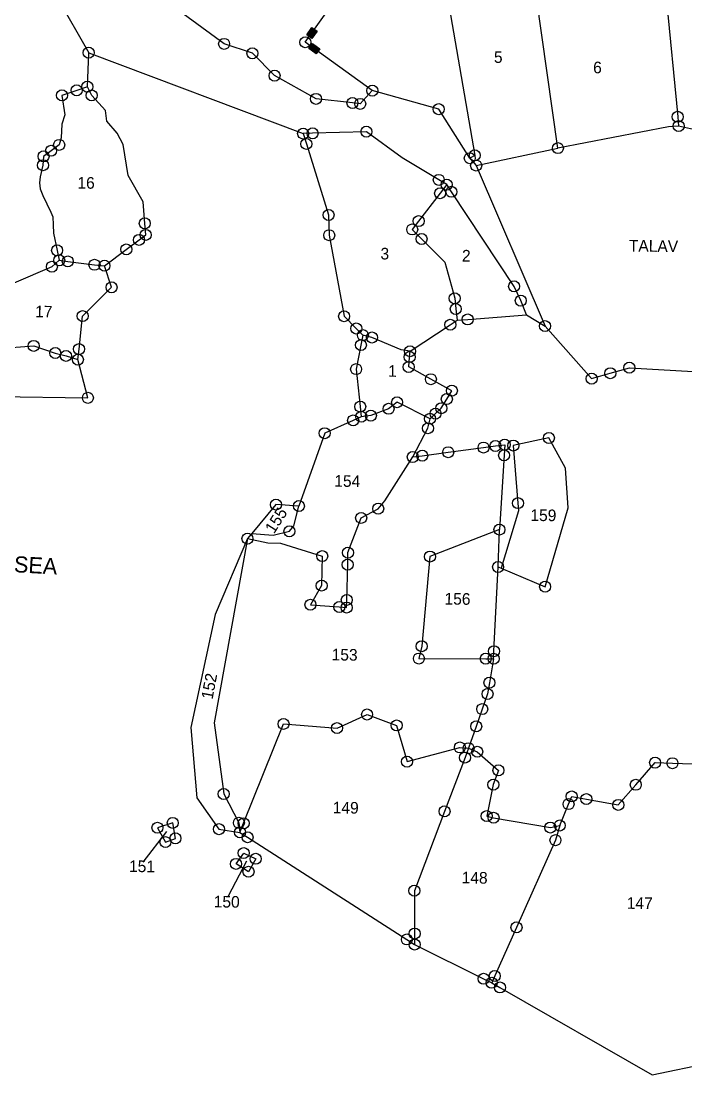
# Model space of a CAD drawing. Header units: metres. Extents: x 254238 to 256943, y 2193236 to 2195260.
# Drawn here: x 255211 to 255711, y 2193293 to 2194086 of the extents above; entities that cross this region are included whole.
import ezdxf

# ---------------------------------------------------------------- set-up
doc = ezdxf.new("R2010")
doc.units = ezdxf.units.M
for name, color, linetype in [('POLY_PARCEL', 6, 'Continuous'), ('POLY_WATER', 4, 'Continuous'), ('SYM_STONE', 1, 'Continuous'), ('TEXT_MAPIN', 7, 'Continuous'), ('TEXT_MAPOUT', 7, 'Continuous'), ('TEXT_PARCEL', 7, 'Continuous'), ('V_BOUND_LINE', 7, 'Continuous')]:
    doc.layers.add(name, color=color, linetype=linetype)
doc.styles.add('TEXT_MAP', font='', dxfattribs={"height": 1.8})
doc.styles.get('TEXT_MAP').set_extended_font_data('Kruti Dev 050')
doc.dimstyles.get("Standard").update_dxf_attribs({"dimtxt": 0.18, "dimasz": 0.18, "dimexe": 0.18, "dimexo": 0.0625, "dimgap": 0.09, "dimtad": 0, "dimtih": 1, "dimtoh": 1, "dimdec": 4, "dimzin": 0, "dimdsep": 46, "dimtxsty": 'Standard', "dimcen": 0.09, "dimadec": 0, "dimazin": 0, "dimtfac": 1, "dimtdec": 4, "dimtofl": 0, "dimtmove": 0, "dimatfit": 3, "dimfxl": 1, "dimtolj": 1, "dimtzin": 0, "dimarcsym": 0})

msp = doc.modelspace()

# ---------------------------------------------------------------- hatches: boundary and pattern name
at = {"layer": 'SYM_STONE'}
for points in [[(255433.58, 2194078.14), (255429.76, 2194080.84), (255425.86, 2194075.32), (255429.68, 2194072.61)], [(255432.95, 2194060.95), (255435.69, 2194064.74), (255430.21, 2194068.7), (255427.47, 2194064.91)]]:
    msp.add_hatch(color=256, dxfattribs=at).paths.add_polyline_path(points)

# ---------------------------------------------------------------- linework, layer by layer
at = {"layer": 'POLY_PARCEL'}
for p, q in [((255424.78, 2194069.74), (255469.51, 2194133)), ((255693.67, 2194126.68), (255704.69, 2194013.66)), ((255614.66, 2193990.1), (255596.25, 2194119.87)), ((255363.76, 2194068.53), (255308.12, 2194109.49)), ((255237.27, 2194105.14), (255261.98, 2194061.89)), ((255531.52, 2194103.79), (255552.15, 2193984.66)), ((255385.03, 2194061.41), (255363.76, 2194068.53)), ((255475.13, 2194033.35), (255424.78, 2194069.74)), ((255401.65, 2194044.63), (255385.03, 2194061.41)), ((255432.86, 2194027.18), (255401.65, 2194044.63)), ((255260.95, 2194036.29), (255252.98, 2194033.57)), ((255252.98, 2194033.57), (255241.87, 2194029.78)), ((255241.87, 2194029.78), (255244.13, 2194015.15)), ((255475.13, 2194033.35), (255466.06, 2194023.41)), ((255525.04, 2194019.42), (255475.13, 2194033.35)), ((255460.24, 2194024.07), (255432.86, 2194027.18)), ((255466.06, 2194023.41), (255460.24, 2194024.07)), ((255244.13, 2194015.15), (255241.74, 2194008.15)), ((255548.38, 2193982.56), (255525.04, 2194019.42)), ((255704.69, 2194013.66), (255705.37, 2194006.69)), ((255241.74, 2194008.15), (255241.25, 2193997.96)), ((255241.25, 2193997.96), (255239.77, 2193992.58)), ((255430.25, 2194001.29), (255423.17, 2194001.07)), ((255470.71, 2194002.5), (255430.25, 2194001.29)), ((255497.66, 2193982.78), (255470.71, 2194002.5)), ((255233.7, 2193988.12), (255228.04, 2193983.95)), ((255239.77, 2193992.58), (255233.7, 2193988.12)), ((255228.04, 2193983.95), (255227.59, 2193977.27)), ((255525.11, 2193966.27), (255497.66, 2193982.78)), ((255552.15, 2193984.66), (255548.38, 2193982.56)), ((255548.38, 2193982.56), (255553.21, 2193977.04)), ((255227.59, 2193977.27), (255225.53, 2193968.51)), ((255225.53, 2193968.51), (255224.94, 2193963.95)), ((255531.07, 2193962.69), (255525.11, 2193966.27)), ((255224.94, 2193963.95), (255225.41, 2193959.54)), ((255225.41, 2193959.54), (255227.45, 2193954.42)), ((255526.08, 2193956.2), (255509.96, 2193935.24)), ((255531.07, 2193962.69), (255526.08, 2193956.2)), ((255534.6, 2193957.27), (255531.07, 2193962.69)), ((255581.72, 2193886.18), (255534.6, 2193957.27)), ((255227.45, 2193954.42), (255233.61, 2193942.02)), ((255233.61, 2193942.02), (255234.97, 2193938.49)), ((255234.97, 2193938.49), (255235.24, 2193932.5)), ((255235.24, 2193932.5), (255235.51, 2193926.23)), ((255509.96, 2193935.24), (255505.12, 2193928.95)), ((255235.51, 2193926.23), (255238.24, 2193913.24)), ((255505.12, 2193928.95), (255512.17, 2193921.85)), ((255512.17, 2193921.85), (255529.55, 2193904.37)), ((255238.24, 2193913.24), (255239.8, 2193905.77)), ((255234.28, 2193900.92), (255205.6, 2193888.48)), ((255239.8, 2193905.77), (255234.28, 2193900.92)), ((255239.8, 2193905.77), (255246.28, 2193904.95)), ((255246.28, 2193904.95), (255266.33, 2193902.41)), ((255266.33, 2193902.41), (255273.84, 2193901.73)), ((255529.55, 2193904.37), (255537.09, 2193877.22)), ((255586.76, 2193875.46), (255581.72, 2193886.18)), ((255537.09, 2193877.22), (255537.87, 2193869.21)), ((255537.87, 2193869.21), (255538.83, 2193860.66)), ((255590.93, 2193864.9), (255586.76, 2193875.46)), ((255538.83, 2193860.66), (255546.82, 2193861.31)), ((255546.82, 2193861.31), (255590.93, 2193864.9)), ((255590.93, 2193864.9), (255604.97, 2193856.32)), ((255503.52, 2193837.41), (255533.78, 2193857.33)), ((255533.78, 2193857.33), (255538.83, 2193860.66)), ((255474.87, 2193847.74), (255468.05, 2193849.5)), ((255496.91, 2193838.37), (255474.87, 2193847.74)), ((255193.55, 2193839.49), (255220.64, 2193841.45)), ((255220.64, 2193841.45), (255236.83, 2193836.08)), ((255503.52, 2193837.41), (255496.91, 2193838.37)), ((255503.18, 2193833.04), (255503.52, 2193837.41)), ((255236.83, 2193836.08), (255244.92, 2193833.9)), ((255244.92, 2193833.9), (255253.87, 2193831.12)), ((255502.5, 2193825.57), (255503.18, 2193833.04)), ((255519.14, 2193816.4), (255502.5, 2193825.57)), ((255534.93, 2193807.71), (255519.14, 2193816.4)), ((255531.16, 2193801.48), (255534.93, 2193807.71)), ((255493.78, 2193799.07), (255487.37, 2193794.12)), ((255518.51, 2193786.64), (255493.78, 2193799.07)), ((255526.98, 2193794.58), (255531.16, 2193801.48)), ((255487.37, 2193794.12), (255474.05, 2193788.98)), ((255518.51, 2193786.64), (255522.65, 2193790.52)), ((255522.65, 2193790.52), (255526.98, 2193794.58)), ((255474.05, 2193788.98), (255466.86, 2193788.15)), ((255516.97, 2193779.51), (255518.51, 2193786.64)), ((255505.58, 2193757.94), (255516.97, 2193779.51)), ((255558.73, 2193765.01), (255567.71, 2193766.21)), ((255567.71, 2193766.21), (255574.68, 2193767.13)), ((255574.68, 2193767.13), (255574.19, 2193759.17)), ((255607.85, 2193772.2), (255581.1, 2193766.51)), ((255581.1, 2193766.51), (255584.6, 2193723.19)), ((255620.47, 2193749.53), (255607.85, 2193772.2)), ((255505.58, 2193757.94), (255512.68, 2193758.89)), ((255512.68, 2193758.89), (255532.2, 2193761.48)), ((255532.2, 2193761.48), (255558.73, 2193765.01)), ((255574.19, 2193759.17), (255570.7, 2193703.33)), ((255484.68, 2193725), (255505.58, 2193757.94)), ((255622.48, 2193719.62), (255620.47, 2193749.53)), ((255416.13, 2193706.2), (255419.98, 2193721.03)), ((255466.77, 2193712.09), (255479.56, 2193719.02)), ((255479.56, 2193719.02), (255484.68, 2193725)), ((255584.6, 2193723.19), (255585.07, 2193717.39)), ((255605.06, 2193660.38), (255622.48, 2193719.62)), ((255456.85, 2193685.97), (255466.77, 2193712.09)), ((255585.07, 2193717.39), (255572.12, 2193674.19)), ((255412.85, 2193702.02), (255416.13, 2193706.2)), ((255570.7, 2193703.33), (255518.48, 2193683.06)), ((255569.7, 2193675.21), (255570.7, 2193703.33)), ((255381.32, 2193696.49), (255356.23, 2193558.04)), ((255381.32, 2193696.49), (255396.61, 2193693.28)), ((255384.47, 2193700.26), (255400.53, 2193699.17)), ((255400.53, 2193699.17), (255412.85, 2193702.02)), ((255396.61, 2193693.28), (255406.11, 2193693)), ((255406.11, 2193693), (255437.51, 2193683.36)), ((255437.51, 2193683.36), (255437.06, 2193661.21)), ((255456.63, 2193676.97), (255456.85, 2193685.97)), ((255518.48, 2193683.06), (255512.29, 2193615.63)), ((255455.98, 2193650.43), (255456.63, 2193676.97)), ((255566.59, 2193611.89), (255569.7, 2193675.21)), ((255569.7, 2193675.21), (255572.12, 2193674.19)), ((255572.12, 2193674.19), (255605.06, 2193660.38)), ((255437.06, 2193661.21), (255428.66, 2193646.79)), ((255455.84, 2193644.69), (255455.98, 2193650.43)), ((255428.66, 2193646.79), (255450.31, 2193645.12)), ((255450.31, 2193645.12), (255455.84, 2193644.69)), ((255512.29, 2193615.63), (255510.14, 2193606.37)), ((255566.31, 2193606.2), (255566.59, 2193611.89)), ((255510.14, 2193606.37), (255560.42, 2193606.21)), ((255560.42, 2193606.21), (255566.31, 2193606.2)), ((255566.31, 2193606.2), (255563.2, 2193588.17)), ((255563.2, 2193588.17), (255561.74, 2193579.75)), ((255561.74, 2193579.75), (255557.75, 2193568.31)), ((255557.75, 2193568.31), (255553.22, 2193555.34)), ((255448.61, 2193554.07), (255471.22, 2193564.28)), ((255471.22, 2193564.28), (255493.43, 2193556.05)), ((255356.23, 2193558.04), (255363.44, 2193504.51)), ((255378.41, 2193482.46), (255408.4, 2193557.2)), ((255408.4, 2193557.2), (255448.61, 2193554.07)), ((255493.43, 2193556.05), (255501.25, 2193528.82)), ((255553.22, 2193555.34), (255547.49, 2193538.93)), ((255501.25, 2193528.82), (255540.94, 2193539.49)), ((255540.94, 2193539.49), (255547.49, 2193538.93)), ((255547.49, 2193538.93), (255544.83, 2193531.93)), ((255547.49, 2193538.93), (255554.01, 2193536.27)), ((255554.01, 2193536.27), (255569.96, 2193522.25)), ((255544.83, 2193531.93), (255529.42, 2193491.44)), ((255569.96, 2193522.25), (255566.07, 2193511.55)), ((255673.19, 2193511.44), (255687.71, 2193528.08)), ((255687.71, 2193528.08), (255700.74, 2193527.68)), ((255700.74, 2193527.68), (255723.47, 2193526.97)), ((255363.44, 2193504.51), (255374.84, 2193482.83)), ((255566.07, 2193511.55), (255561.14, 2193487.89)), ((255660.02, 2193496.34), (255673.19, 2193511.44)), ((255616.04, 2193480.82), (255622.62, 2193496.87)), ((255622.62, 2193496.87), (255625, 2193502.67)), ((255625, 2193502.67), (255636.03, 2193500.68)), ((255636.03, 2193500.68), (255660.02, 2193496.34)), ((255529.42, 2193491.44), (255506.74, 2193431.8)), ((255325.16, 2193482.79), (255313.66, 2193479.13)), ((255327.18, 2193471.14), (255325.16, 2193482.79)), ((255374.84, 2193482.83), (255375.68, 2193475.67)), ((255375.68, 2193475.67), (255378.41, 2193482.46)), ((255561.14, 2193487.89), (255566.27, 2193486.65)), ((255566.27, 2193486.65), (255609, 2193479.28)), ((255609, 2193479.28), (255616.04, 2193480.82)), ((255616.04, 2193480.82), (255612.83, 2193469.8)), ((255313.66, 2193479.13), (255319.69, 2193468.34)), ((255319.69, 2193468.34), (255327.18, 2193471.14)), ((255612.83, 2193469.8), (255583.52, 2193404.23)), ((255372.71, 2193451.98), (255378.46, 2193460.08)), ((255378.46, 2193460.08), (255387.49, 2193455.77)), ((255382.08, 2193446.04), (255372.71, 2193451.98)), ((255387.49, 2193455.77), (255382.08, 2193446.04)), ((255506.74, 2193431.8), (255506.93, 2193399.58)), ((255583.52, 2193404.23), (255567.22, 2193367.74)), ((255506.93, 2193399.58), (255506.98, 2193391.34)), ((255567.22, 2193367.74), (255564.9, 2193362.57))]:
    msp.add_line(p, q, dxfattribs=at)
at = {"layer": 'POLY_WATER'}
for p, q in [((255697.73, 2194006.22), (255614.66, 2193990.1)), ((255705.37, 2194006.69), (255697.73, 2194006.22)), ((255716.57, 2194004.23), (255705.37, 2194006.69)), ((255553.21, 2193977.04), (255614.66, 2193990.1)), ((255553.21, 2193977.04), (255604.97, 2193856.32)), ((255604.97, 2193856.32), (255639.99, 2193816.84)), ((255654.01, 2193820.88), (255668.39, 2193825.03)), ((255668.39, 2193825.03), (255716.36, 2193822.17)), ((255639.99, 2193816.84), (255654.01, 2193820.88))]:
    msp.add_line(p, q, dxfattribs=at)
at = {"layer": 'SYM_STONE'}
for points in [[(255425.86, 2194075.32), (255429.76, 2194080.84), (255433.58, 2194078.14), (255429.68, 2194072.61)], [(255430.21, 2194068.7), (255435.69, 2194064.74), (255432.95, 2194060.95), (255427.47, 2194064.91)]]:
    msp.add_lwpolyline(points, close=True, dxfattribs=at)
for centre in [(255363.76, 2194068.53), (255424.78, 2194069.74), (255261.98, 2194061.89), (255385.03, 2194061.41), (255401.65, 2194044.63), (255252.98, 2194033.57), (255260.95, 2194036.29), (255475.13, 2194033.35), (255241.87, 2194029.78), (255264.22, 2194029.75), (255432.86, 2194027.18), (255460.24, 2194024.07), (255466.06, 2194023.41), (255525.04, 2194019.42), (255704.69, 2194013.66), (255423.17, 2194001.07), (255430.25, 2194001.29), (255470.71, 2194002.5), (255705.37, 2194006.69), (255239.77, 2193992.58), (255425.6, 2193993.29), (255228.04, 2193983.95), (255233.7, 2193988.12), (255552.15, 2193984.66), (255614.66, 2193990.1), (255227.59, 2193977.27), (255548.38, 2193982.56), (255553.21, 2193977.04), (255525.11, 2193966.27), (255531.07, 2193962.69), (255526.08, 2193956.2), (255534.6, 2193957.27), (255442.27, 2193939.86), (255304.14, 2193933.56), (255505.12, 2193928.95), (255509.96, 2193935.24), (255299.8, 2193921.15), (255304.83, 2193924.91), (255442.73, 2193924.66), (255512.17, 2193921.85), (255238.24, 2193913.24), (255290.21, 2193913.97), (255239.8, 2193905.77), (255246.28, 2193904.95), (255234.28, 2193900.92), (255266.33, 2193902.41), (255273.84, 2193901.73), (255279.15, 2193885.47), (255581.72, 2193886.18), (255537.09, 2193877.22), (255586.76, 2193875.46), (255537.87, 2193869.21), (255257.4, 2193863.83), (255453.95, 2193863.71), (255533.78, 2193857.33), (255546.82, 2193861.31), (255463.08, 2193854.51), (255468.05, 2193849.5), (255604.97, 2193856.32), (255220.64, 2193841.45), (255466.57, 2193842.02), (255474.87, 2193847.74), (255236.83, 2193836.08), (255244.92, 2193833.9), (255254.72, 2193838.99), (255503.52, 2193837.41), (255253.87, 2193831.12), (255502.5, 2193825.57), (255503.18, 2193833.04), (255463, 2193823.94), (255654.01, 2193820.88), (255668.39, 2193825.03), (255519.14, 2193816.4), (255639.99, 2193816.84), (255261.35, 2193802.38), (255531.16, 2193801.48), (255534.93, 2193807.71), (255466.04, 2193795.79), (255487.37, 2193794.12), (255493.78, 2193799.07), (255526.98, 2193794.58), (255466.86, 2193788.15), (255474.05, 2193788.98), (255518.51, 2193786.64), (255522.65, 2193790.52), (255460.76, 2193785.4), (255516.97, 2193779.51), (255439.38, 2193775.8), (255607.85, 2193772.2), (255558.73, 2193765.01), (255567.71, 2193766.21), (255574.68, 2193767.13), (255581.1, 2193766.51), (255505.58, 2193757.94), (255512.68, 2193758.89), (255532.2, 2193761.48), (255574.19, 2193759.17), (255584.6, 2193723.19), (255402.74, 2193722.11), (255419.98, 2193721.03), (255479.56, 2193719.02), (255466.77, 2193712.09), (255412.85, 2193702.02), (255570.7, 2193703.33), (255381.32, 2193696.49), (255437.51, 2193683.36), (255456.85, 2193685.97), (255518.48, 2193683.06), (255456.63, 2193676.97), (255569.7, 2193675.21), (255437.06, 2193661.21), (255605.06, 2193660.38), (255428.66, 2193646.79), (255450.31, 2193645.12), (255455.84, 2193644.69), (255455.98, 2193650.43), (255512.29, 2193615.63), (255566.59, 2193611.89), (255510.14, 2193606.37), (255560.42, 2193606.21), (255566.31, 2193606.2), (255563.2, 2193588.17), (255561.74, 2193579.75), (255471.22, 2193564.28), (255557.75, 2193568.31), (255408.4, 2193557.2), (255493.43, 2193556.05), (255448.61, 2193554.07), (255553.22, 2193555.34), (255540.94, 2193539.49), (255547.49, 2193538.93), (255554.01, 2193536.27), (255501.25, 2193528.82), (255544.83, 2193531.93), (255687.71, 2193528.08), (255700.74, 2193527.68), (255569.96, 2193522.25), (255566.07, 2193511.55), (255673.19, 2193511.44), (255363.44, 2193504.51), (255625, 2193502.67), (255636.03, 2193500.68), (255622.62, 2193496.87), (255660.02, 2193496.34), (255529.42, 2193491.44), (255561.14, 2193487.89), (255566.27, 2193486.65), (255313.66, 2193479.13), (255325.16, 2193482.79), (255359.89, 2193478.07), (255374.84, 2193482.83), (255378.41, 2193482.46), (255609, 2193479.28), (255616.04, 2193480.82), (255327.18, 2193471.14), (255375.68, 2193475.67), (255381.39, 2193472), (255612.83, 2193469.8), (255319.69, 2193468.34), (255378.46, 2193460.08), (255387.49, 2193455.77), (255372.71, 2193451.98), (255382.08, 2193446.04), (255506.74, 2193431.8), (255506.93, 2193399.58), (255583.52, 2193404.23), (255501.1, 2193395.12), (255506.98, 2193391.34), (255567.22, 2193367.74), (255558.84, 2193365.58), (255564.9, 2193362.57), (255571.08, 2193359.03)]:
    msp.add_circle(centre, 4.14, dxfattribs=at)
at = {"layer": 'V_BOUND_LINE'}
for p, q in [((255260.95, 2194036.29), (255261.98, 2194061.89)), ((255261.98, 2194061.89), (255423.17, 2194001.07)), ((255264.22, 2194029.75), (255260.95, 2194036.29)), ((255274.62, 2194018.39), (255264.22, 2194029.75)), ((255275.52, 2194010.34), (255274.62, 2194018.39)), ((255283.44, 2194001.35), (255275.52, 2194010.34)), ((255287.84, 2193992.75), (255283.44, 2194001.35)), ((255423.17, 2194001.07), (255425.6, 2193993.29)), ((255291.54, 2193969.43), (255287.84, 2193992.75)), ((255425.6, 2193993.29), (255442.27, 2193939.86)), ((255302.83, 2193949.72), (255291.54, 2193969.43)), ((255304.14, 2193933.56), (255302.83, 2193949.72)), ((255304.83, 2193924.91), (255304.14, 2193933.56)), ((255442.27, 2193939.86), (255442.73, 2193924.66)), ((255299.8, 2193921.15), (255304.83, 2193924.91)), ((255442.73, 2193924.66), (255453.95, 2193863.71)), ((255290.21, 2193913.97), (255299.8, 2193921.15)), ((255273.84, 2193901.73), (255290.21, 2193913.97)), ((255279.15, 2193885.47), (255273.84, 2193901.73)), ((255257.4, 2193863.83), (255279.15, 2193885.47)), ((255254.72, 2193838.99), (255257.4, 2193863.83)), ((255453.95, 2193863.71), (255463.08, 2193854.51)), ((255463.08, 2193854.51), (255468.05, 2193849.5)), ((255468.05, 2193849.5), (255466.57, 2193842.02)), ((255253.87, 2193831.12), (255254.72, 2193838.99)), ((255466.57, 2193842.02), (255463, 2193823.94)), ((255261.35, 2193802.38), (255253.87, 2193831.12)), ((255463, 2193823.94), (255466.04, 2193795.79)), ((255029.25, 2193805.99), (255261.35, 2193802.38)), ((255466.04, 2193795.79), (255466.86, 2193788.15)), ((255460.76, 2193785.4), (255439.38, 2193775.8)), ((255466.86, 2193788.15), (255460.76, 2193785.4)), ((255439.38, 2193775.8), (255419.98, 2193721.03)), ((255402.74, 2193722.11), (255384.47, 2193700.26)), ((255419.98, 2193721.03), (255402.74, 2193722.11)), ((255381.32, 2193696.49), (255356.93, 2193639.38)), ((255384.47, 2193700.26), (255381.32, 2193696.49)), ((255356.93, 2193639.38), (255338.81, 2193554.6)), ((255338.81, 2193554.6), (255343.27, 2193501.69)), ((255343.27, 2193501.69), (255359.89, 2193478.07)), ((255359.89, 2193478.07), (255375.68, 2193475.67)), ((255375.68, 2193475.67), (255381.39, 2193472)), ((255381.39, 2193472), (255501.1, 2193395.12)), ((255501.1, 2193395.12), (255506.98, 2193391.34)), ((255506.98, 2193391.34), (255558.84, 2193365.58)), ((255558.84, 2193365.58), (255564.9, 2193362.57)), ((255564.9, 2193362.57), (255571.08, 2193359.03)), ((255571.08, 2193359.03), (255685.6, 2193293.29)), ((255685.6, 2193293.29), (255743.91, 2193305.69))]:
    msp.add_line(p, q, dxfattribs=at)

# ---------------------------------------------------------------- texts
at = {"layer": 'TEXT_MAPIN'}
msp.add_text('TALAV', height=8.746, rotation=359.20484, dxfattribs=at).set_placement((255667.94, 2193912.43))
at = {"layer": 'TEXT_MAPOUT'}
msp.add_text('AREBIAN SEA', height=12.1477, rotation=356.82077, dxfattribs=at).set_placement((255129.85, 2193675.51))
at = {"layer": 'TEXT_PARCEL', "style": 'TEXT_MAP'}
for s, height, rotation, p in [('5', 8.75, 359.20484, (255566.51, 2194054.24)), ('6', 8.75, 359.20484, (255641.09, 2194046.44)), ('16', 8.746, 359.20484, (255253.45, 2193959.74)), ('3', 8.75, 359.20484, (255481.23, 2193906.45)), ('2', 8.75, 359.20484, (255542.46, 2193904.89)), ('17', 8.746, 359.20484, (255221.69, 2193862.92)), ('1', 8.75, 359.20484, (255486.95, 2193818.24)), ('154', 8.746, 359.20484, (255446.53, 2193735.57)), ('155', 8.746, 57.68055, (255401.3, 2193699.7)), ('159', 8.746, 359.20484, (255593.92, 2193709.85)), ('156', 8.746, 359.20484, (255529.39, 2193647)), ('153', 8.746, 359.20484, (255444.53, 2193604.99)), ('152', 8.746, 79.35614, (255355.04, 2193575.18)), ('149', 8.746, 359.20484, (255445.35, 2193489.97)), ('151', 8.746, 359.20484, (255292.24, 2193445.9)), ('148', 8.746, 359.20484, (255542.26, 2193437.34)), ('150', 8.746, 359.20484, (255355.9, 2193419.27)), ('147', 8.746, 359.20484, (255666.34, 2193418.22))]:
    msp.add_text(s, height=height, rotation=rotation, dxfattribs=at).set_placement(p)

# ---------------------------------------------------------------- leaders
for points in [[(255302.91, 2193453.17), (255320.78, 2193476.3)], [(255367.04, 2193427.89), (255380.9, 2193454.21)]]:
    msp.add_leader(points, dimstyle='Standard', override={"dimtxt": 2.5, "dimasz": 2.5, "dimexe": 1.25, "dimexo": 0.625, "dimgap": 0.625, "dimtad": 1, "dimtih": 0, "dimtoh": 0, "dimzin": 8, "dimcen": 2.5, "dimtofl": 1})

doc.saveas('drawing.dxf')
